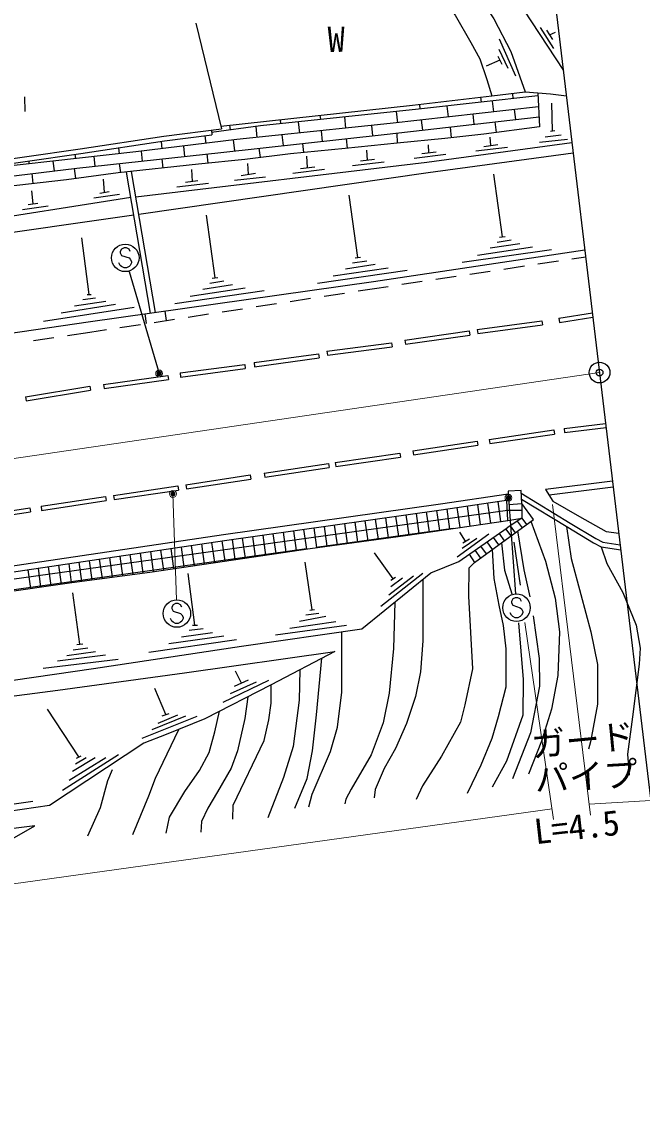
# Model space of a CAD drawing. Units: millimetres at full size, sheet at 1:1000; details may follow other scales. Extents: x -23043849 to 100512, y -219615026 to 21267.
# Drawn here: x -22560242 to -22515145, y -219395302 to -219316874 of the extents above; entities that cross this region are included whole.
import ezdxf
from ezdxf.enums import TextEntityAlignment as Align

# ---------------------------------------------------------------- set-up
doc = ezdxf.new("R2010")
doc.units = ezdxf.units.MM
doc.header["$LTSCALE"] = 1000
doc.header["$PDMODE"] = 32
doc.header["$PDSIZE"] = 500
for name, color, linetype, lineweight in [('M-BGD', 7, 'Continuous', 25), ('M-BGD-EXST', 7, 'Continuous', 25), ('M-BMK', 2, 'Continuous', 13), ('M-BMK-OTRS', 5, 'Continuous', 25), ('M-BMK-SRVR', 3, 'Continuous', 25), ('M-STR-HTXT', 7, 'Continuous', 13), ('M-STR-STRC', 7, 'Continuous', 25)]:
    doc.layers.add(name, color=color, linetype=linetype, lineweight=lineweight)
doc.styles.add('ＭＳ ゴシック', font='')
doc.styles.get('ＭＳ ゴシック').set_extended_font_data('MS Gothic')

msp = doc.modelspace()

# ---------------------------------------------------------------- linework, layer by layer
at = {"layer": 'M-BGD'}
for p, q in [((-22525152, -219313921), (-22520884, -219320435)), ((-22547578, -219316992), (-22545716, -219324667)), ((-22522573, -219317293), (-22521601, -219318816)), ((-22525541, -219318137), (-22524355, -219320817)), ((-22522114, -219317499), (-22521668, -219318183)), ((-22521891, -219317841), (-22521456, -219317631)), ((-22525565, -219318884), (-22524911, -219320251)), ((-22525495, -219319672), (-22526493, -219320105)), ((-22525643, -219319373), (-22525346, -219319971)), ((-22524592, -219322097), (-22524550, -219322477)), ((-22559979, -219323393), (-22559996, -219322348)), ((-22531345, -219322878), (-22531307, -219323223)), ((-22526896, -219322368), (-22526856, -219322732)), ((-22526058, -219322644), (-22525970, -219323425)), ((-22521666, -219324818), (-22521725, -219322800)), ((-22538570, -219323672), (-22538538, -219323983)), ((-22533024, -219323404), (-22532932, -219324217)), ((-22529356, -219323007), (-22529266, -219323800)), ((-22527467, -219323596), (-22527383, -219324335)), ((-22524451, -219323253), (-22524367, -219323990)), ((-22545128, -219324391), (-22545079, -219324746)), ((-22543235, -219324489), (-22543151, -219325288)), ((-22541468, -219323990), (-22541437, -219324288)), ((-22540140, -219324151), (-22540055, -219324965)), ((-22536790, -219323799), (-22536705, -219324616)), ((-22534826, -219324419), (-22534743, -219325173)), ((-22531214, -219324022), (-22531129, -219324763)), ((-22525874, -219324162), (-22525772, -219324932)), ((-22546933, -219325174), (-22546866, -219325717)), ((-22546457, -219324761), (-22546413, -219325109)), ((-22541328, -219325098), (-22541242, -219325883)), ((-22538487, -219324802), (-22538403, -219325573)), ((-22532990, -219324976), (-22532960, -219325704)), ((-22529118, -219324533), (-22529034, -219325308)), ((-22526160, -219325874), (-22526196, -219325260)), ((-22522215, -219325238), (-22521058, -219325101)), ((-22521830, -219324841), (-22521503, -219324794)), ((-22553212, -219326044), (-22553163, -219326476)), ((-22550108, -219325582), (-22550043, -219326107)), ((-22548481, -219325915), (-22548399, -219326665)), ((-22544866, -219325472), (-22544779, -219326270)), ((-22543002, -219326076), (-22542918, -219326756)), ((-22539836, -219325730), (-22539769, -219326389)), ((-22536663, -219325383), (-22536594, -219326066)), ((-22530648, -219326389), (-22530681, -219325828)), ((-22527247, -219326269), (-22524939, -219326000)), ((-22526670, -219325939), (-22525649, -219325810)), ((-22522628, -219325622), (-22520584, -219325421)), ((-22556369, -219326513), (-22556334, -219326830)), ((-22554988, -219326679), (-22554912, -219327374)), ((-22551557, -219326292), (-22551480, -219327000)), ((-22550047, -219326844), (-22549974, -219327508)), ((-22546782, -219326489), (-22546717, -219327156)), ((-22539461, -219327476), (-22539511, -219326653)), ((-22535625, -219326995), (-22534604, -219326865)), ((-22535115, -219326930), (-22535157, -219326214)), ((-22531735, -219326784), (-22529427, -219326514)), ((-22531158, -219326453), (-22530137, -219326324)), ((-22559727, -219326999), (-22559704, -219327206)), ((-22557962, -219327011), (-22557876, -219327716)), ((-22556418, -219327540), (-22556321, -219328275)), ((-22553153, -219327182), (-22553066, -219327847)), ((-22547834, -219328477), (-22547869, -219327625)), ((-22543768, -219327966), (-22543801, -219327179)), ((-22540549, -219327871), (-22538241, -219327601)), ((-22539972, -219327540), (-22538951, -219327411)), ((-22536202, -219327325), (-22533894, -219327056)), ((-22559503, -219327913), (-22559419, -219328640)), ((-22554218, -219329272), (-22554299, -219328321)), ((-22550867, -219338044), (-22552610, -219327800)), ((-22550521, -219337995), (-22552261, -219327761)), ((-22548343, -219328542), (-22547431, -219328426)), ((-22544782, -219328397), (-22542536, -219328147)), ((-22544297, -219328040), (-22543239, -219327892)), ((-22525317, -219332504), (-22525935, -219327960)), ((-22559412, -219330114), (-22559492, -219329164)), ((-22554561, -219329323), (-22553876, -219329221)), ((-22548974, -219328876), (-22546669, -219328611)), ((-22554989, -219329679), (-22553121, -219329409)), ((-22535816, -219334016), (-22536435, -219329473)), ((-22560183, -219330522), (-22558315, -219330252)), ((-22559754, -219330165), (-22559069, -219330063)), ((-22546192, -219335487), (-22546810, -219330944)), ((-22555328, -219336699), (-22555862, -219332585)), ((-22526201, -219333314), (-22524046, -219332989)), ((-22525695, -219332895), (-22524671, -219332729)), ((-22525519, -219332527), (-22525114, -219332480)), ((-22528243, -219334354), (-22521743, -219333423)), ((-22527118, -219333835), (-22523124, -219333237)), ((-22536701, -219334827), (-22534546, -219334502)), ((-22536195, -219334407), (-22535171, -219334242)), ((-22536019, -219334040), (-22535614, -219333993)), ((-22525205, -219334845), (-22523721, -219334623)), ((-22522732, -219334475), (-22521249, -219334253)), ((-22520260, -219334105), (-22519265, -219333956)), ((-22546394, -219335511), (-22545990, -219335464)), ((-22538743, -219335866), (-22532243, -219334935)), ((-22537618, -219335348), (-22533624, -219334750)), ((-22530150, -219335585), (-22528666, -219335363)), ((-22527677, -219335215), (-22526194, -219334993)), ((-22547993, -219336819), (-22543999, -219336221)), ((-22547077, -219336298), (-22544921, -219335973)), ((-22546570, -219335878), (-22545547, -219335713)), ((-22535798, -219336435), (-22534606, -219336251)), ((-22534606, -219336251), (-22533611, -219336102)), ((-22532622, -219335955), (-22531139, -219335733)), ((-22555786, -219337058), (-22554862, -219336926)), ((-22555475, -219336702), (-22555182, -219336697)), ((-22549118, -219337337), (-22542619, -219336406)), ((-22540739, -219337195), (-22539257, -219336967)), ((-22538268, -219336815), (-22536786, -219336587)), ((-22558649, -219338627), (-22552056, -219337623)), ((-22557364, -219338021), (-22553413, -219337394)), ((-22556399, -219337513), (-22554131, -219337184)), ((-22545681, -219337956), (-22544199, -219337728)), ((-22543210, -219337576), (-22541728, -219337348)), ((-22551298, -219338105), (-22551190, -219338804)), ((-22550623, -219338717), (-22549140, -219338489)), ((-22549848, -219337900), (-22549743, -219338581)), ((-22548152, -219338336), (-22546670, -219338108)), ((-22555274, -219339433), (-22554082, -219339249)), ((-22553094, -219339097), (-22551611, -219338869)), ((-22559382, -219340044), (-22557898, -219339823)), ((-22556909, -219339676), (-22555274, -219339433)), ((-22517261, -219350690), (-22521921, -219351281)), ((-22527131, -219351949), (-22526928, -219353403)), ((-22526389, -219351839), (-22526186, -219353294)), ((-22525647, -219351729), (-22525444, -219353185)), ((-22524954, -219352389), (-22567622, -219358333)), ((-22532327, -219352702), (-22532122, -219354175)), ((-22531584, -219352597), (-22531380, -219354065)), ((-22530842, -219352492), (-22530638, -219353954)), ((-22530099, -219352387), (-22529896, -219353844)), ((-22529357, -219352279), (-22529154, -219353734)), ((-22528615, -219352169), (-22528412, -219353623)), ((-22527873, -219352059), (-22527670, -219353513)), ((-22524955, -219352370), (-22523896, -219352367)), ((-22537525, -219353438), (-22537324, -219354877)), ((-22536782, -219353333), (-22536581, -219354777)), ((-22536040, -219353228), (-22535838, -219354677)), ((-22535297, -219353122), (-22535094, -219354578)), ((-22534555, -219353017), (-22534351, -219354478)), ((-22533812, -219352912), (-22533608, -219354378)), ((-22533069, -219352807), (-22532864, -219354278)), ((-22524910, -219353107), (-22523895, -219352945)), ((-22524746, -219353497), (-22524381, -219353997)), ((-22524235, -219353166), (-22523890, -219353639)), ((-22523895, -219352945), (-22523563, -219353401)), ((-22543466, -219354279), (-22543264, -219355730)), ((-22542723, -219354174), (-22542522, -219355620)), ((-22541981, -219354069), (-22541780, -219355510)), ((-22541238, -219353963), (-22541038, -219355400)), ((-22540495, -219353858), (-22540296, -219355290)), ((-22539753, -219353753), (-22539554, -219355180)), ((-22539010, -219353648), (-22538811, -219355077)), ((-22528884, -219353693), (-22538838, -219355080)), ((-22538268, -219353543), (-22538068, -219354977)), ((-22528613, -219355754), (-22526301, -219354071)), ((-22528000, -219354616), (-22528411, -219353949)), ((-22525557, -219354050), (-22525175, -219354575)), ((-22525079, -219353718), (-22524704, -219354232)), ((-22548661, -219355036), (-22548457, -219356501)), ((-22547919, -219354926), (-22547715, -219356391)), ((-22547177, -219354816), (-22546973, -219356281)), ((-22546435, -219354706), (-22546231, -219356170)), ((-22545693, -219354595), (-22545489, -219356060)), ((-22544951, -219354489), (-22544748, -219355949)), ((-22544208, -219354384), (-22544006, -219355839)), ((-22528243, -219355129), (-22527180, -219354398)), ((-22528181, -219354727), (-22527703, -219354434)), ((-22526897, -219354980), (-22526493, -219355535)), ((-22526448, -219354668), (-22526051, -219355213)), ((-22525979, -219354343), (-22525590, -219354877)), ((-22524487, -219354673), (-22524027, -219357815)), ((-22539544, -219355179), (-22567485, -219359071)), ((-22553854, -219355808), (-22553656, -219357227)), ((-22553112, -219355698), (-22552913, -219357129)), ((-22552370, -219355588), (-22552169, -219357032)), ((-22551628, -219355477), (-22551425, -219356934)), ((-22550887, -219355367), (-22550682, -219356833)), ((-22550145, -219355257), (-22549941, -219356722)), ((-22549403, -219355147), (-22549199, -219356612)), ((-22533246, -219357341), (-22534606, -219355449)), ((-22527323, -219355275), (-22526912, -219355840)), ((-22559047, -219356580), (-22558858, -219357940)), ((-22558305, -219356470), (-22558116, -219357832)), ((-22557564, -219356360), (-22557373, -219357724)), ((-22556822, -219356249), (-22556631, -219357617)), ((-22556080, -219356139), (-22555888, -219357519)), ((-22555338, -219356029), (-22555144, -219357421)), ((-22554596, -219355919), (-22554400, -219357324)), ((-22539135, -219359603), (-22539651, -219356138)), ((-22559789, -219356690), (-22559600, -219358047)), ((-22547649, -219360718), (-22548151, -219356968)), ((-22534156, -219359329), (-22531095, -219356931)), ((-22533569, -219358500), (-22531774, -219357133)), ((-22533421, -219357904), (-22532578, -219357269)), ((-22533408, -219357453), (-22533084, -219357229)), ((-22556007, -219362097), (-22556514, -219358357)), ((-22539302, -219359633), (-22538969, -219359573)), ((-22540760, -219360919), (-22537411, -219360443)), ((-22540045, -219360432), (-22538140, -219360067)), ((-22539588, -219359972), (-22538640, -219359848)), ((-22548634, -219361560), (-22546380, -219361254)), ((-22548077, -219361077), (-22547040, -219360946)), ((-22547829, -219360721), (-22547469, -219360715)), ((-22541789, -219361421), (-22536640, -219360701)), ((-22556227, -219362120), (-22555787, -219362074)), ((-22551006, -219362679), (-22544620, -219361757)), ((-22549551, -219362033), (-22545558, -219361486)), ((-22557622, -219363311), (-22554141, -219362875)), ((-22556949, -219362905), (-22554878, -219362617)), ((-22556505, -219362497), (-22555430, -219362362)), ((-22558678, -219363842), (-22553218, -219363178)), ((-22544276, -219364918), (-22544715, -219364055)), ((-22545592, -219366294), (-22542289, -219364718)), ((-22545056, -219365687), (-22543180, -219364817)), ((-22544781, -219365147), (-22543770, -219364690)), ((-22549771, -219367208), (-22550566, -219365314)), ((-22556089, -219370277), (-22558355, -219366824)), ((-22551495, -219368919), (-22547493, -219367333)), ((-22550755, -219368300), (-22548304, -219367286)), ((-22550312, -219367836), (-22548889, -219367228)), ((-22550021, -219367299), (-22549521, -219367118)), ((-22557282, -219372694), (-22553195, -219370100)), ((-22556782, -219371980), (-22554122, -219370320)), ((-22556533, -219371325), (-22554894, -219370314)), ((-22556337, -219370774), (-22555545, -219370324)), ((-22556260, -219370364), (-22555919, -219370191)), ((-22564758, -219374231), (-22559414, -219373496))]:
    msp.add_line(p, q, dxfattribs=at)
for points in [[(-22527546, -219314249), (-22525947, -219316682), (-22524709, -219319040), (-22523665, -219321987)], [(-22530098, -219314698), (-22528739, -219316411), (-22527617, -219318397), (-22526966, -219319569), (-22526455, -219321084), (-22526086, -219322275)], [(-22522745, -219322054), (-22522615, -219324513), (-22526666, -219325050), (-22529504, -219325359), (-22532960, -219325704), (-22536729, -219326080), (-22540720, -219326485), (-22544030, -219326893), (-22547396, -219327223), (-22553228, -219327868), (-22556969, -219328361), (-22562318, -219328971), (-22566558, -219329538), (-22571112, -219330124), (-22574419, -219330636), (-22577243, -219330931), (-22577236, -219330538), (-22573650, -219329629), (-22572592, -219329494), (-22572599, -219328896)], [(-22545766, -219324461), (-22531845, -219322935), (-22526086, -219322275), (-22523665, -219321987), (-22521825, -219322121), (-22520665, -219322262)], [(-22522733, -219322277), (-22531402, -219323233), (-22542882, -219324440), (-22546435, -219324935)], [(-22522692, -219323053), (-22533459, -219324277), (-22544609, -219325441), (-22551931, -219326338), (-22566176, -219327929)], [(-22572592, -219329494), (-22556231, -219327518), (-22545764, -219326378), (-22533907, -219325081), (-22522653, -219323793)], [(-22579255, -219342009), (-22579557, -219333616), (-22579354, -219331973), (-22578835, -219330784), (-22577777, -219329757), (-22576916, -219329244), (-22574488, -219328871), (-22571029, -219328265), (-22564093, -219327279), (-22555982, -219326103), (-22549914, -219325200), (-22545716, -219324667)], [(-22578906, -219341962), (-22579206, -219333631), (-22579013, -219332066), (-22578542, -219330988), (-22577563, -219330037), (-22576795, -219329580), (-22574431, -219329217), (-22570974, -219328611), (-22564043, -219327625), (-22555931, -219326449), (-22549866, -219325546), (-22546413, -219325109)], [(-22551947, -219329610), (-22530800, -219327080), (-22520260, -219325649)], [(-22551734, -219330862), (-22530696, -219327823), (-22520170, -219326394)], [(-22579197, -219333898), (-22564595, -219331574), (-22552299, -219329625)], [(-22579142, -219335418), (-22564118, -219332629), (-22552081, -219330907)], [(-22578938, -219341005), (-22577103, -219341840), (-22555414, -219338686), (-22534681, -219335757), (-22519324, -219333460)], [(-22517315, -219350242), (-22522196, -219350860), (-22521645, -219351702), (-22519724, -219352823), (-22517780, -219353911), (-22516860, -219354040)], [(-22680205, -219371006), (-22669432, -219370030), (-22653526, -219368358), (-22636919, -219366508), (-22618515, -219364586), (-22609658, -219363480), (-22589913, -219360677), (-22566137, -219357179), (-22545576, -219354123), (-22529819, -219351893), (-22524892, -219351162)], [(-22523943, -219351125), (-22520392, -219353300), (-22518517, -219354425), (-22518026, -219354691), (-22516759, -219354889)], [(-22680172, -219371505), (-22669388, -219370478), (-22653477, -219368805), (-22636871, -219366956), (-22618464, -219365033), (-22609599, -219363926), (-22589848, -219361122), (-22566071, -219357624), (-22545512, -219354568), (-22529755, -219352338), (-22524865, -219351613)], [(-22567709, -219357865), (-22567451, -219359254), (-22562013, -219358397), (-22556592, -219357611), (-22550922, -219356868), (-22544851, -219355965), (-22539286, -219355140), (-22532364, -219354211), (-22526731, -219353373), (-22524910, -219353107), (-22525000, -219351633)], [(-22527731, -219355559), (-22527350, -219356159), (-22523058, -219353033), (-22523897, -219351881), (-22523895, -219352945), (-22524962, -219353636)], [(-22523917, -219351551), (-22520573, -219353599), (-22518690, -219354730), (-22518139, -219355028), (-22516716, -219355250)], [(-22523247, -219353170), (-22522179, -219356064), (-22521492, -219358739), (-22521170, -219361193), (-22521287, -219364368), (-22521742, -219366816), (-22522466, -219369140), (-22523428, -219371523)], [(-22566535, -219365542), (-22555029, -219363858), (-22544276, -219362231), (-22535521, -219360989), (-22530521, -219356918), (-22528491, -219356086), (-22524962, -219353636)], [(-22524210, -219353872), (-22523761, -219356703), (-22523320, -219358652)], [(-22520666, -219353542), (-22520331, -219355864), (-22519622, -219358491), (-22518888, -219361185), (-22518397, -219363576), (-22518418, -219366448), (-22518922, -219369183), (-22519057, -219369719)], [(-22525378, -219354723), (-22525171, -219356714), (-22524625, -219358434)], [(-22518139, -219355028), (-22517731, -219356234), (-22516565, -219358348), (-22515589, -219360705), (-22515313, -219362382), (-22515369, -219363547), (-22515864, -219367371), (-22516217, -219370070), (-22516114, -219371611)], [(-22526051, -219355213), (-22525948, -219357334), (-22525570, -219359252), (-22525255, -219360732), (-22525059, -219362424), (-22525066, -219365216), (-22525626, -219367372), (-22526084, -219368936), (-22526892, -219370878), (-22527866, -219372936)], [(-22527350, -219356159), (-22527742, -219356584), (-22527767, -219358596), (-22527482, -219363890), (-22528034, -219366495), (-22528356, -219367764), (-22529746, -219370228), (-22531119, -219372391), (-22531580, -219373364)], [(-22531107, -219357396), (-22531105, -219361851), (-22531268, -219364107), (-22531618, -219365895), (-22532275, -219367860), (-22533074, -219369667), (-22533902, -219371121), (-22534555, -219372636), (-22534632, -219373264)], [(-22533129, -219359042), (-22533216, -219362400), (-22533530, -219365639), (-22533987, -219367805), (-22534852, -219370119), (-22536306, -219372628), (-22536690, -219373359), (-22536773, -219373679)], [(-22524145, -219360535), (-22523819, -219364658), (-22523838, -219367254), (-22525015, -219370601), (-22526047, -219372485)], [(-22523087, -219360042), (-22522651, -219363137), (-22522619, -219365145), (-22523280, -219368526), (-22524589, -219371880)], [(-22539370, -219373898), (-22539146, -219372977), (-22537809, -219369895), (-22537292, -219368126), (-22536969, -219365585), (-22536977, -219361196)], [(-22566386, -219366568), (-22557608, -219365445), (-22548411, -219364172), (-22537493, -219362621), (-22542118, -219365037), (-22546941, -219367522), (-22549728, -219368651), (-22551363, -219369277), (-22558204, -219373822), (-22565181, -219374838)], [(-22540388, -219374000), (-22539501, -219371837), (-22539110, -219369842), (-22538822, -219367230), (-22538440, -219363115)], [(-22540027, -219363945), (-22540076, -219366163), (-22540526, -219369523), (-22541223, -219371787), (-22542349, -219374697)], [(-22544898, -219374810), (-22544867, -219373780), (-22542631, -219369084), (-22542271, -219367594), (-22542107, -219366374), (-22542118, -219365037)], [(-22543807, -219365907), (-22544021, -219367491), (-22544551, -219369848), (-22545022, -219371109), (-22546005, -219372815), (-22546725, -219374004), (-22547164, -219374969), (-22547222, -219375743)], [(-22549730, -219375830), (-22549491, -219374655), (-22548387, -219372803), (-22547321, -219371266), (-22546627, -219369951), (-22546209, -219368461), (-22545854, -219366962)], [(-22552170, -219375927), (-22550988, -219373117), (-22550520, -219371826), (-22548814, -219368280)], [(-22555430, -219376024), (-22554512, -219373946), (-22553987, -219371990), (-22553645, -219371202)], [(-22563609, -219377761), (-22559283, -219375293), (-22568624, -219376459), (-22578538, -219377865), (-22589771, -219379430), (-22600013, -219380906), (-22606833, -219381820)]]:
    msp.add_lwpolyline(points, dxfattribs=at)
msp.add_lwpolyline([(-22524846, -219351938), (-22523897, -219351881), (-22523954, -219350933), (-22524902, -219350989)], close=True, dxfattribs=at)
at = {"layer": 'M-BGD-EXST'}
msp.add_line((-22524874, -219351463), (-22524363, -219358447), dxfattribs=at)
at = {"layer": 'M-BMK'}
msp.add_line((-22600442, -219354402), (-22518258, -219342364), dxfattribs=at)
at = {"layer": 'M-BMK-OTRS'}
msp.add_line((-22522482, -219307085), (-22513926, -219378547), dxfattribs=at)
at = {"layer": 'M-BMK-SRVR'}
msp.add_circle((-22518258, -219342364), 750, dxfattribs=at)
msp.add_point((-22518258, -219342364), dxfattribs=at)
at = {"layer": 'M-STR-HTXT'}
for p, q in [((-22549250, -219351180), (-22548995, -219358871)), ((-22518905, -219374519), (-22521673, -219351940)), ((-22521592, -219374821), (-22523676, -219360530)), ((-22519003, -219373718), (-22514538, -219373435))]:
    msp.add_line(p, q, dxfattribs=at)
msp.add_lwpolyline([(-22521703, -219374062), (-22577200, -219381787), (-22600828, -219385246), (-22625449, -219388429), (-22653404, -219391664), (-22670835, -219393052), (-22692394, -219394537), (-22708915, -219395302)], dxfattribs=at)
for centre, radius in [((-22550251, -219342430), 150), ((-22550251, -219342430), 120), ((-22550251, -219342430), 90), ((-22550251, -219342430), 60), ((-22550251, -219342430), 30), ((-22550251, -219342430), 20), ((-22549250, -219351180), 150), ((-22549250, -219351180), 120), ((-22549250, -219351180), 90), ((-22549250, -219351180), 60), ((-22549250, -219351180), 30), ((-22549250, -219351180), 20), ((-22524874, -219351463), 150), ((-22524874, -219351463), 120), ((-22524874, -219351463), 90), ((-22524874, -219351463), 60), ((-22524874, -219351463), 30), ((-22524874, -219351463), 20)]:
    msp.add_circle(centre, radius, dxfattribs=at)
for p in [(-22550251, -219342430), (-22549250, -219351180), (-22524874, -219351463)]:
    msp.add_point(p, dxfattribs=at)
at = {"layer": 'M-STR-STRC'}
for p, q in [((-22552984, -219333397), (-22553075, -219333578)), ((-22553075, -219333578), (-22553075, -219333669)), ((-22553075, -219333669), (-22552984, -219333851)), ((-22552802, -219333306), (-22552984, -219333397)), ((-22552984, -219333851), (-22552439, -219334033)), ((-22552621, -219333306), (-22552802, -219333306)), ((-22552439, -219333397), (-22552621, -219333306)), ((-22552348, -219333578), (-22552439, -219333397)), ((-22553075, -219334578), (-22553166, -219334397)), ((-22552984, -219334669), (-22553075, -219334578)), ((-22552802, -219334760), (-22552984, -219334669)), ((-22552439, -219334669), (-22552621, -219334760)), ((-22552439, -219334033), (-22552348, -219334124)), ((-22552348, -219334578), (-22552439, -219334669)), ((-22552348, -219334124), (-22552257, -219334306)), ((-22552257, -219334397), (-22552348, -219334578)), ((-22552257, -219334306), (-22552257, -219334397)), ((-22552621, -219334760), (-22552802, -219334760)), ((-22552421, -219335025), (-22550251, -219342430)), ((-22527143, -219339230), (-22522449, -219338604)), ((-22522449, -219338604), (-22522410, -219338901)), ((-22521213, -219338422), (-22518776, -219338037)), ((-22521213, -219338422), (-22521166, -219338718)), ((-22521166, -219338718), (-22518741, -219338335)), ((-22532409, -219340014), (-22527721, -219339345)), ((-22527721, -219339345), (-22527679, -219339642)), ((-22527143, -219339230), (-22527103, -219339527)), ((-22527103, -219339527), (-22522410, -219338901)), ((-22532409, -219340014), (-22532366, -219340311)), ((-22532366, -219340311), (-22527679, -219339642)), ((-22538059, -219340807), (-22533363, -219340205)), ((-22538059, -219340807), (-22538021, -219341104)), ((-22538021, -219341104), (-22533325, -219340503)), ((-22533363, -219340205), (-22533325, -219340503)), ((-22543359, -219341644), (-22538669, -219340999)), ((-22543359, -219341644), (-22543319, -219341941)), ((-22543319, -219341941), (-22538628, -219341296)), ((-22538669, -219340999), (-22538628, -219341296)), ((-22548732, -219342396), (-22544037, -219341782)), ((-22548732, -219342396), (-22548693, -219342693)), ((-22548693, -219342693), (-22543998, -219342080)), ((-22544037, -219341782), (-22543998, -219342080)), ((-22554295, -219343237), (-22549607, -219342570)), ((-22554295, -219343237), (-22554252, -219343534)), ((-22554252, -219343534), (-22549565, -219342867)), ((-22549607, -219342570), (-22549565, -219342867)), ((-22559965, -219344126), (-22555295, -219343342)), ((-22559915, -219344421), (-22555246, -219343638)), ((-22555295, -219343342), (-22555246, -219343638)), ((-22559965, -219344126), (-22559915, -219344421)), ((-22520840, -219346418), (-22517816, -219346056)), ((-22520840, -219346418), (-22520804, -219346715)), ((-22520804, -219346715), (-22517781, -219346354)), ((-22526268, -219347226), (-22521584, -219346532)), ((-22526268, -219347226), (-22526224, -219347523)), ((-22526224, -219347523), (-22521540, -219346829)), ((-22521584, -219346532), (-22521540, -219346829)), ((-22531824, -219348055), (-22527143, -219347344)), ((-22531779, -219348352), (-22527098, -219347640)), ((-22527143, -219347344), (-22527098, -219347640)), ((-22537457, -219348895), (-22532771, -219348219)), ((-22537414, -219349192), (-22532728, -219348516)), ((-22532771, -219348219), (-22532728, -219348516)), ((-22531824, -219348055), (-22531779, -219348352)), ((-22542625, -219349665), (-22537941, -219348972)), ((-22542581, -219349962), (-22537897, -219349269)), ((-22537941, -219348972), (-22537897, -219349269)), ((-22537457, -219348895), (-22537414, -219349192)), ((-22548309, -219350513), (-22543628, -219349804)), ((-22548264, -219350809), (-22543583, -219350101)), ((-22543628, -219349804), (-22543583, -219350101)), ((-22542625, -219349665), (-22542581, -219349962)), ((-22553565, -219351296), (-22548881, -219350604)), ((-22553521, -219351592), (-22548837, -219350901)), ((-22548881, -219350604), (-22548837, -219350901)), ((-22548309, -219350513), (-22548264, -219350809)), ((-22558831, -219352078), (-22554150, -219351366)), ((-22558786, -219352374), (-22554105, -219351663)), ((-22554150, -219351366), (-22554105, -219351663)), ((-22553565, -219351296), (-22553521, -219351592)), ((-22564313, -219352891), (-22559631, -219352187)), ((-22564268, -219353188), (-22559586, -219352484)), ((-22559631, -219352187), (-22559586, -219352484)), ((-22558831, -219352078), (-22558786, -219352374)), ((-22524563, -219358806), (-22524654, -219358987)), ((-22524654, -219358987), (-22524654, -219359078)), ((-22524382, -219358715), (-22524563, -219358806)), ((-22524200, -219358715), (-22524382, -219358715)), ((-22524018, -219358806), (-22524200, -219358715)), ((-22523927, -219358987), (-22524018, -219358806)), ((-22549235, -219359230), (-22549326, -219359412)), ((-22549326, -219359412), (-22549326, -219359503)), ((-22549326, -219359503), (-22549235, -219359684)), ((-22549053, -219359139), (-22549235, -219359230)), ((-22549235, -219359684), (-22548690, -219359866)), ((-22548872, -219359139), (-22549053, -219359139)), ((-22548690, -219359230), (-22548872, -219359139)), ((-22548599, -219359412), (-22548690, -219359230)), ((-22524654, -219359987), (-22524745, -219359806)), ((-22524654, -219359078), (-22524563, -219359260)), ((-22524563, -219359260), (-22524018, -219359442)), ((-22524018, -219359442), (-22523927, -219359533)), ((-22523927, -219359533), (-22523836, -219359715)), ((-22523836, -219359806), (-22523927, -219359987)), ((-22523836, -219359715), (-22523836, -219359806)), ((-22549326, -219360412), (-22549417, -219360230)), ((-22549235, -219360503), (-22549326, -219360412)), ((-22549053, -219360594), (-22549235, -219360503)), ((-22548690, -219360503), (-22548872, -219360594)), ((-22548690, -219359866), (-22548599, -219359957)), ((-22548599, -219360412), (-22548690, -219360503)), ((-22548599, -219359957), (-22548508, -219360139)), ((-22548508, -219360230), (-22548599, -219360412)), ((-22548508, -219360139), (-22548508, -219360230)), ((-22524563, -219360078), (-22524654, -219359987)), ((-22524382, -219360169), (-22524563, -219360078)), ((-22524200, -219360169), (-22524382, -219360169)), ((-22524018, -219360078), (-22524200, -219360169)), ((-22523927, -219359987), (-22524018, -219360078)), ((-22548872, -219360594), (-22549053, -219360594))]:
    msp.add_line(p, q, dxfattribs=at)
for centre in [(-22552711, -219334033), (-22548963, -219359866), (-22524291, -219359442)]:
    msp.add_circle(centre, 1000, dxfattribs=at)

# ---------------------------------------------------------------- texts
at = {"layer": 'M-BGD', "style": 'ＭＳ ゴシック'}
msp.add_text('W', height=1833, rotation=0.931, dxfattribs=at).set_placement((-22537982, -219319634), align=Align.BOTTOM_LEFT)
at = {"layer": 'M-STR-HTXT', "style": 'ＭＳ ゴシック'}
for s, rotation, p in [('ガード', 5.445, (-22523079, -219370877)), ('パイプ', 3.253, (-22522891, -219373366)), ('L=4.5', 6.509, (-22522840, -219377173))]:
    msp.add_text(s, height=1833, rotation=rotation, dxfattribs=at).set_placement(p, align=Align.BOTTOM_LEFT)

doc.saveas('drawing.dxf')
